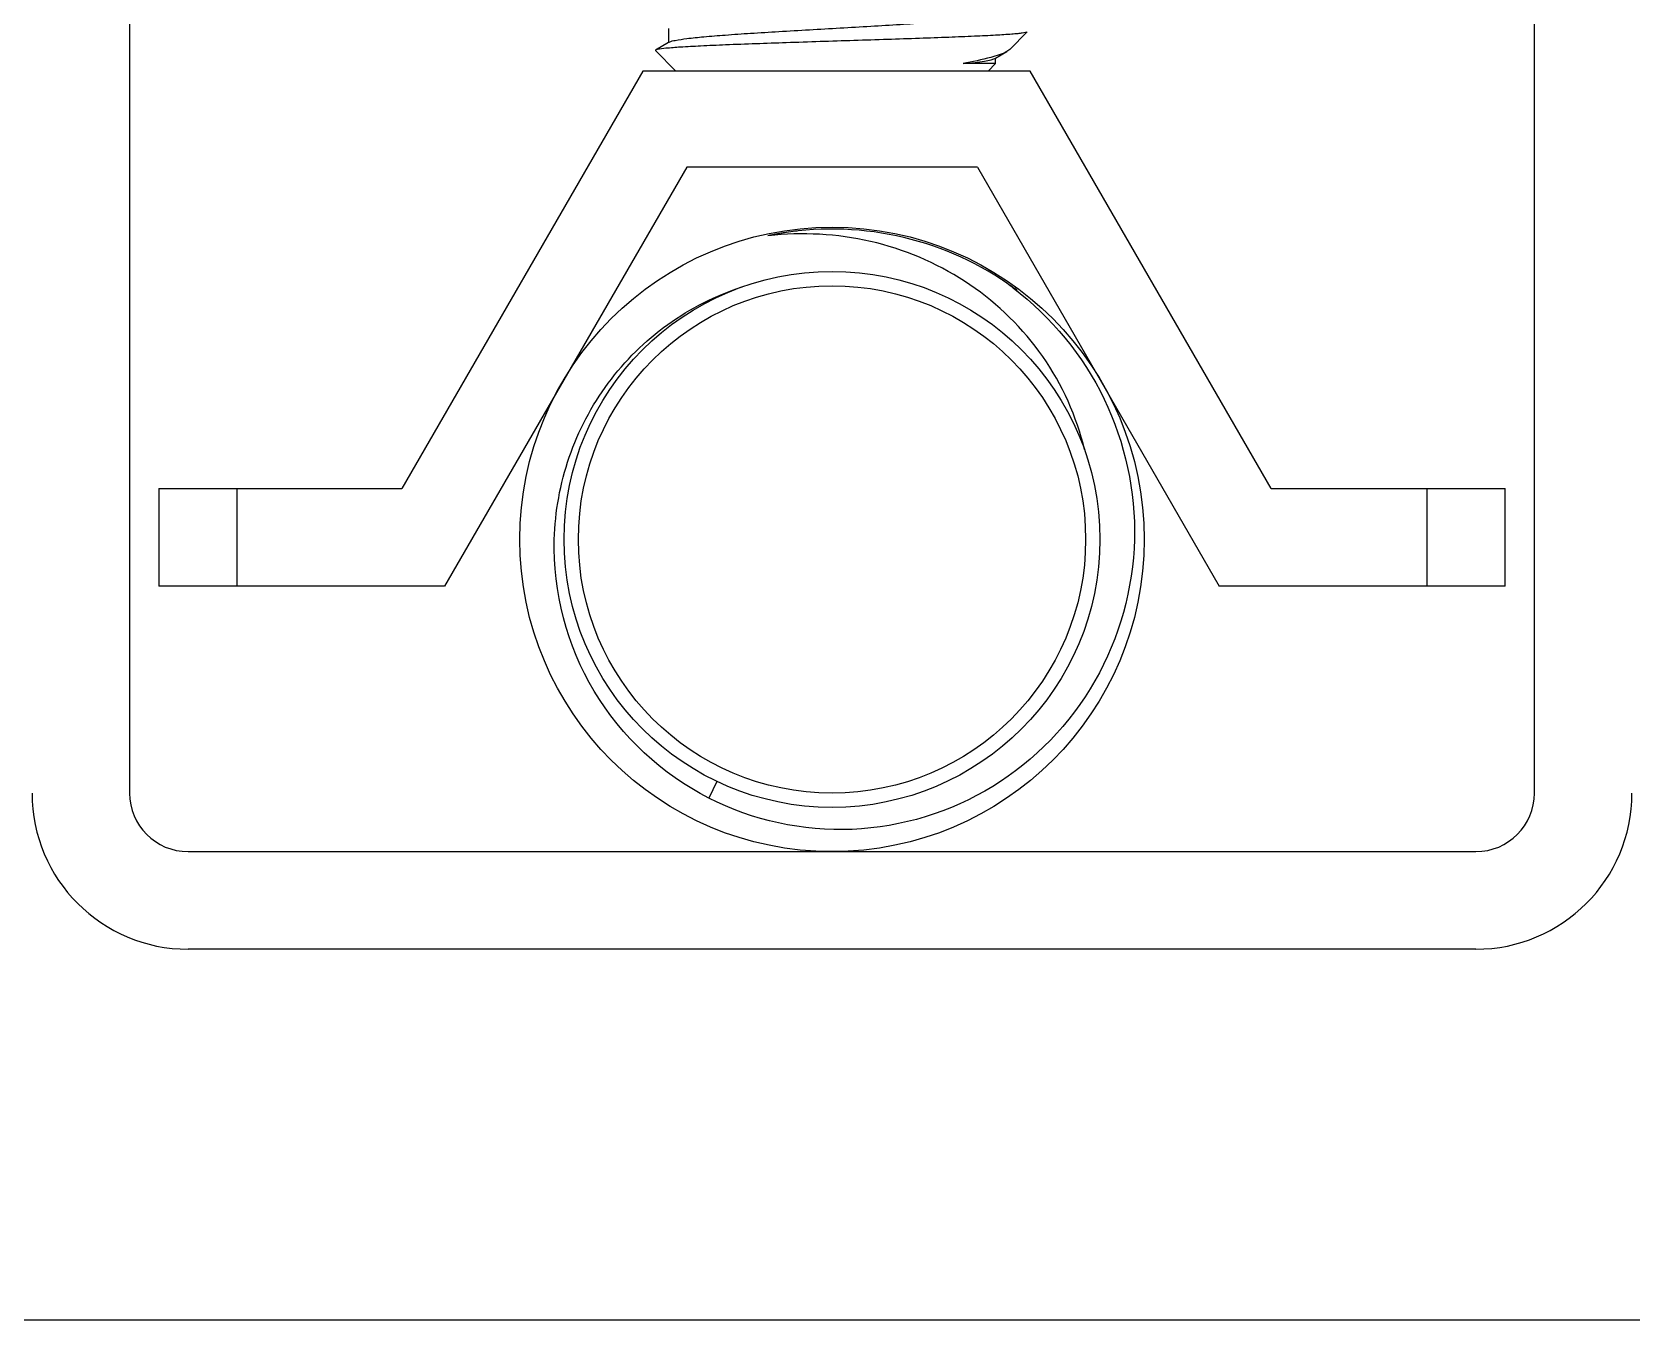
# Model space of a CAD drawing. Extents: x 27938 to 1042331, y -235042 to 1535213.
# Drawn here: x 732577 to 733053.3, y 768790.3 to 769173.6 of the extents above; entities that cross this region are included whole.
import ezdxf

# ---------------------------------------------------------------- set-up
doc = ezdxf.new("R2010")
doc.units = 0
doc.header["$LTSCALE"] = 1000
doc.header["$MEASUREMENT"] = 0

msp = doc.modelspace()

# ---------------------------------------------------------------- linework, layer by layer
at = {"linetype": 'Continuous'}
for p, q in [((732606.08, 769330.4), (732606.08, 768947.08)), ((733024.26, 768947.08), (733024.26, 769330.4)), ((732766.5, 769174.66), (732766.5, 769170.45)), ((732868.06, 769168.4), (732873.25, 769173.59)), ((732873.25, 769173.59), (732873.2, 769173.55)), ((732762.67, 769168.22), (732762.61, 769168.07)), ((732768.7, 769161.97), (732762.61, 769168.07)), ((732766.5, 769170.45), (732762.67, 769168.22)), ((732766.73, 769170.58), (732766.5, 769170.45)), ((732863.84, 769165.82), (732867.24, 769167.8)), ((732868.06, 769168.4), (732867.24, 769167.8)), ((732863.84, 769164.18), (732854.21, 769164.18)), ((732861.63, 769161.97), (732863.84, 769164.18)), ((732863.6, 769165.68), (732863.84, 769165.82)), ((732863.84, 769164.18), (732863.84, 769165.82)), ((732758.86, 769161.97), (732687.1, 769037.68)), ((732874.15, 769161.97), (732758.86, 769161.97)), ((732945.91, 769037.68), (732874.15, 769161.97)), ((732771.91, 769133.41), (732699.87, 769008.64)), ((732858.43, 769133.41), (732771.91, 769133.41)), ((732858.43, 769133.41), (732930.46, 769008.64)), ((732868.8, 769097.63), (732868.99, 769097.49)), ((732868.99, 769097.49), (732869.09, 769097.41)), ((732870.18, 769096.75), (732870.32, 769096.65)), ((732614.79, 769037.68), (732614.79, 769008.64)), ((732614.79, 769037.68), (732687.1, 769037.68)), ((732638.02, 769037.68), (732638.02, 769008.64)), ((732945.91, 769037.68), (733015.54, 769037.68)), ((732992.31, 769008.64), (732992.31, 769037.68)), ((733015.54, 769008.64), (733015.54, 769037.68)), ((732699.87, 769008.64), (732614.79, 769008.64)), ((733015.54, 769008.64), (732930.46, 769008.64)), ((732780.9, 768950.54), (732778.53, 768945.56)), ((732623.5, 768929.65), (732707.86, 768929.65)), ((732707.86, 768929.65), (733006.83, 768929.65)), ((732724.63, 768900.61), (732623.5, 768900.61)), ((733006.83, 768900.61), (732724.63, 768900.61)), ((731996.24, 768790.26), (733634.1, 768790.26))]:
    msp.add_line(p, q, dxfattribs=at)
for radius in [92.93, 79.77, 75.5]:
    msp.add_circle((732815.17, 769022.58), radius, dxfattribs=at)
for centre, radius, start, end in [((732815.17, 769022.58), 92.35, 56.9142, 101.9142), ((732815.09, 769022.95), 91.97, 100.9605, 101.914), ((732806.48, 769021.92), 91.61, 95.2242, 96.5024), ((732815.14, 769022.7), 92.22, 99.6229, 100.9604), ((732815.19, 769022.4), 92.53, 96.4409, 99.6221), ((732813.44, 769024.2), 91.96, 54.7563, 55.46), ((732815.37, 769022.9), 91.97, 56.1178, 56.914), ((732813.32, 769024.04), 92.16, 52.9894, 54.7559), ((732815.28, 769022.75), 92.14, 55.3635, 56.1178), ((732815.14, 769022.56), 92.38, 53.431, 55.363), ((732623.5, 768947.08), 46.46, 180, 270), ((732623.5, 768947.08), 17.42, 180, 270), ((733006.83, 768947.08), 46.46, 270, 0), ((733006.83, 768947.08), 17.42, 270, 0)]:
    msp.add_arc(centre, radius, start, end, dxfattribs=at)
for points, knots in [([(732766.73, 769170.58), (732767.27, 769170.89), (732769.07, 769171.21), (732772.46, 769171.74), (732777.45, 769172.22), (732783.76, 769172.74), (732791.21, 769173.25), (732802.61, 769173.95), (732814.54, 769174.63), (732826.57, 769175.32), (732835.2, 769175.83), (732843.1, 769176.35), (732850, 769176.86), (732855.64, 769177.36), (732859.47, 769177.81), (732861.73, 769178.18), (732862.85, 769178.45), (732863.5, 769178.65), (732863.84, 769178.91), (732863.84, 769179.02)], [0, 0, 0, 0, 0.018976, 0.054803, 0.106452, 0.172137, 0.249523, 0.33584, 0.522662, 0.616451, 0.705988, 0.788055, 0.85971, 0.918396, 0.962045, 0.977754, 0.989231, 0.996485, 1, 1, 1, 1]), ([(732873.2, 769173.55), (732873.06, 769173.47), (732872.58, 769173.37), (732871.68, 769173.21), (732870.32, 769173.07), (732867.68, 769172.85), (732863.38, 769172.58), (732857.13, 769172.28), (732849.58, 769171.97), (732840.96, 769171.66), (732831.55, 769171.35), (732818.33, 769170.93), (732802.26, 769170.42), (732787.04, 769169.89), (732776.54, 769169.43), (732770.61, 769169.12), (732766.32, 769168.8), (732764.03, 769168.57), (732763.2, 769168.39)], [0, 0, 0, 0, 0.004521, 0.012961, 0.025337, 0.041576, 0.085186, 0.142522, 0.21184, 0.290971, 0.377381, 0.468257, 0.651262, 0.815293, 0.882867, 0.937432, 0.976969, 1, 1, 1, 1]), ([(732763.2, 769168.39), (732763.14, 769168.38), (732762.96, 769168.34), (732762.78, 769168.29), (732762.67, 769168.22)], [0, 0, 0, 0, 0.327761, 1, 1, 1, 1]), ([(732867.24, 769167.8), (732865.76, 769166.94), (732861.36, 769165.67), (732856.97, 769164.71), (732854.21, 769164.18)], [0, 0, 0, 0, 0.378609, 1, 1, 1, 1]), ([(732854.21, 769164.18), (732855.4, 769164.29), (732857.52, 769164.51), (732860.3, 769164.86), (732862.24, 769165.23), (732863.27, 769165.49), (732863.6, 769165.68)], [0, 0, 0, 0, 0.375937, 0.67081, 0.879434, 1, 1, 1, 1]), ([(732890.34, 769049.29), (732888.01, 769059.14), (732879.44, 769078.13), (732857.26, 769099.86), (732828.93, 769112.52), (732808.24, 769114.07), (732798.14, 769113.15)], [0, 0, 0, 0, 0.249705, 0.499631, 0.74973, 1, 1, 1, 1]), ([(732732.51, 769022.58), (732732.75, 769030.87), (732735.75, 769047.48), (732747.52, 769069.83), (732765.49, 769087.58), (732780.57, 769095.2), (732788.46, 769097.75)], [0, 0, 0, 0, 0.250031, 0.500035, 0.750022, 1, 1, 1, 1]), ([(732869.09, 769097.41), (732880.44, 769088.79), (732899.34, 769065.89), (732905.56, 769036.82), (732905.19, 769022.58)], [0, 0, 0, 0, 0.500074, 1, 1, 1, 1]), ([(732778.53, 768945.56), (732764.65, 768952.63), (732740.37, 768974.99), (732732.07, 769007.02), (732732.51, 769022.58)], [0, 0, 0, 0, 0.500109, 1, 1, 1, 1]), ([(732905.19, 769022.58), (732904.81, 769008.01), (732896.67, 768978.56), (732864.97, 768945.89), (732821.46, 768932.41), (732791.5, 768938.94), (732778.53, 768945.56)], [0, 0, 0, 0, 0.250101, 0.50014, 0.750107, 1, 1, 1, 1])]:
    msp.add_open_spline(points, degree=3, knots=knots, dxfattribs=at)

doc.saveas('drawing.dxf')
